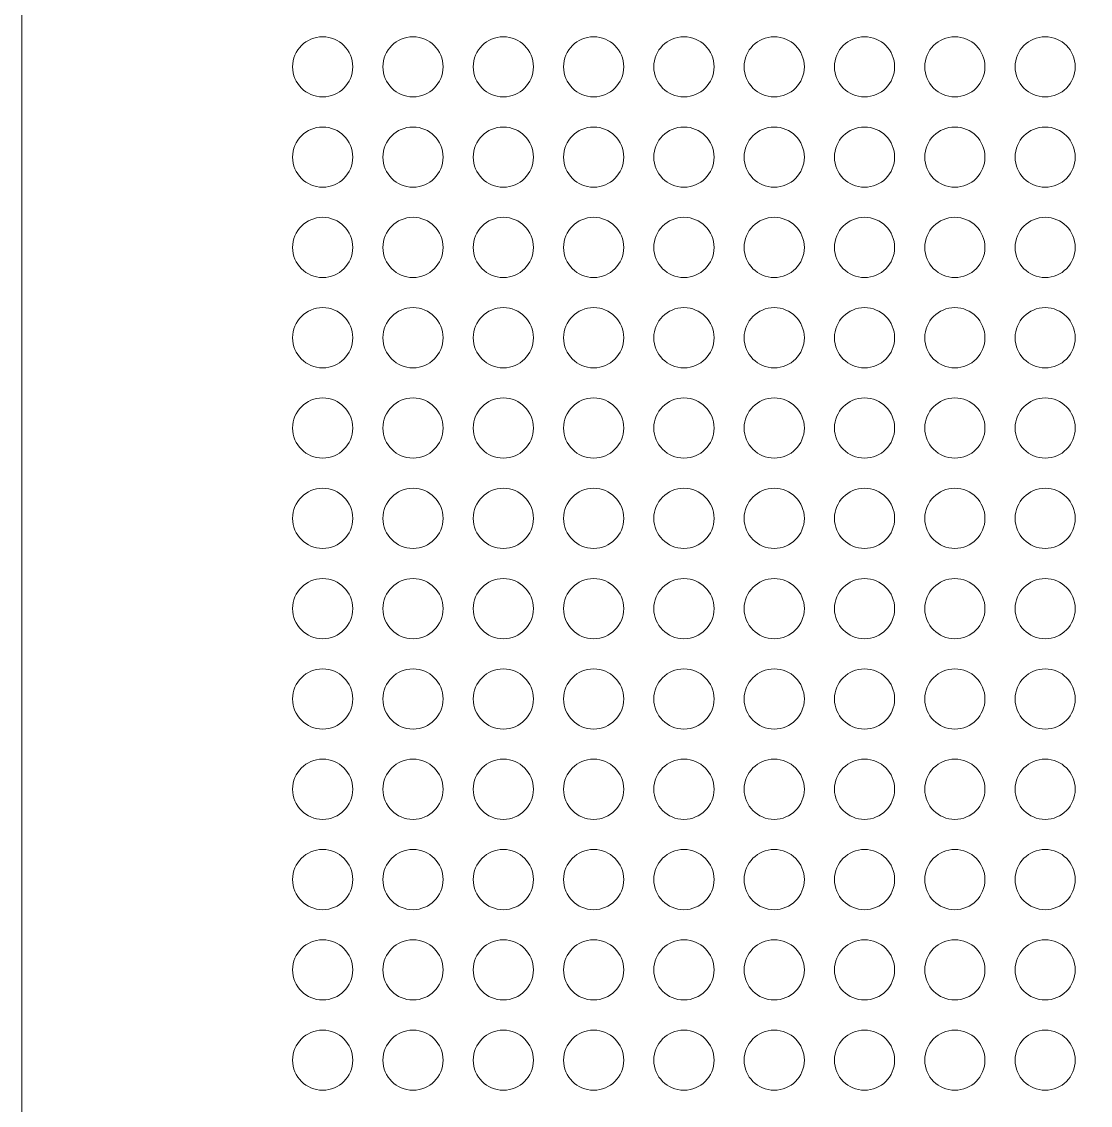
# Model space of a CAD drawing. Header units: centimetres. Extents: x -67.6 to -20.6, y -25.4 to 27.8.
# Drawn here: x -59.702 to -57.927, y -22.279 to -20.479 of the extents above; entities that cross this region are included whole.
import ezdxf

# ---------------------------------------------------------------- set-up
doc = ezdxf.new("R2010")
doc.units = ezdxf.units.CM
doc.header["$MEASUREMENT"] = 0
doc.layers.add('Layer 1', color=7, linetype='Continuous')

msp = doc.modelspace()

# ---------------------------------------------------------------- linework, layer by layer
at = {"layer": 'Layer 1', "color": 250, "lineweight": 9}
for points in [[(-59.70196, -24.2043), (-59.70196, -24.2043), (-52.70196, -24.2043), (-52.70196, -24.2043), (-52.70196, -24.2043), (-52.70196, -16.9043), (-52.70196, -16.9043), (-52.70196, -16.9043), (-59.70196, -16.9043), (-59.70196, -16.9043), (-59.70196, -16.9043), (-59.70196, -24.2043), (-59.70196, -24.2043)], [(-59.20196, -20.5043), (-59.17435, -20.5043), (-59.15196, -20.52669), (-59.15196, -20.5543), (-59.15196, -20.58191), (-59.17435, -20.6043), (-59.20196, -20.6043), (-59.22957, -20.6043), (-59.25196, -20.58191), (-59.25196, -20.5543), (-59.25196, -20.52669), (-59.22957, -20.5043), (-59.20196, -20.5043)], [(-59.05196, -20.5043), (-59.02435, -20.5043), (-59.00196, -20.52669), (-59.00196, -20.5543), (-59.00196, -20.58191), (-59.02435, -20.6043), (-59.05196, -20.6043), (-59.07957, -20.6043), (-59.10196, -20.58191), (-59.10196, -20.5543), (-59.10196, -20.52669), (-59.07957, -20.5043), (-59.05196, -20.5043)], [(-58.90196, -20.5043), (-58.87435, -20.5043), (-58.85196, -20.52669), (-58.85196, -20.5543), (-58.85196, -20.58191), (-58.87435, -20.6043), (-58.90196, -20.6043), (-58.92957, -20.6043), (-58.95196, -20.58191), (-58.95196, -20.5543), (-58.95196, -20.52669), (-58.92957, -20.5043), (-58.90196, -20.5043)], [(-58.75196, -20.5043), (-58.72435, -20.5043), (-58.70196, -20.52669), (-58.70196, -20.5543), (-58.70196, -20.58191), (-58.72435, -20.6043), (-58.75196, -20.6043), (-58.77957, -20.6043), (-58.80196, -20.58191), (-58.80196, -20.5543), (-58.80196, -20.52669), (-58.77957, -20.5043), (-58.75196, -20.5043)], [(-58.60196, -20.5043), (-58.57435, -20.5043), (-58.55196, -20.52669), (-58.55196, -20.5543), (-58.55196, -20.58191), (-58.57435, -20.6043), (-58.60196, -20.6043), (-58.62957, -20.6043), (-58.65196, -20.58191), (-58.65196, -20.5543), (-58.65196, -20.52669), (-58.62957, -20.5043), (-58.60196, -20.5043)], [(-58.45196, -20.5043), (-58.42435, -20.5043), (-58.40196, -20.52669), (-58.40196, -20.5543), (-58.40196, -20.58191), (-58.42435, -20.6043), (-58.45196, -20.6043), (-58.47957, -20.6043), (-58.50196, -20.58191), (-58.50196, -20.5543), (-58.50196, -20.52669), (-58.47957, -20.5043), (-58.45196, -20.5043)], [(-58.30196, -20.5043), (-58.27435, -20.5043), (-58.25196, -20.52669), (-58.25196, -20.5543), (-58.25196, -20.58191), (-58.27435, -20.6043), (-58.30196, -20.6043), (-58.32957, -20.6043), (-58.35196, -20.58191), (-58.35196, -20.5543), (-58.35196, -20.52669), (-58.32957, -20.5043), (-58.30196, -20.5043)], [(-58.15196, -20.5043), (-58.12435, -20.5043), (-58.10196, -20.52669), (-58.10196, -20.5543), (-58.10196, -20.58191), (-58.12435, -20.6043), (-58.15196, -20.6043), (-58.17957, -20.6043), (-58.20196, -20.58191), (-58.20196, -20.5543), (-58.20196, -20.52669), (-58.17957, -20.5043), (-58.15196, -20.5043)], [(-58.00196, -20.5043), (-57.97435, -20.5043), (-57.95196, -20.52669), (-57.95196, -20.5543), (-57.95196, -20.58191), (-57.97435, -20.6043), (-58.00196, -20.6043), (-58.02957, -20.6043), (-58.05196, -20.58191), (-58.05196, -20.5543), (-58.05196, -20.52669), (-58.02957, -20.5043), (-58.00196, -20.5043)], [(-59.20196, -20.6543), (-59.17435, -20.6543), (-59.15196, -20.67669), (-59.15196, -20.7043), (-59.15196, -20.73191), (-59.17435, -20.7543), (-59.20196, -20.7543), (-59.22957, -20.7543), (-59.25196, -20.73191), (-59.25196, -20.7043), (-59.25196, -20.67669), (-59.22957, -20.6543), (-59.20196, -20.6543)], [(-59.05196, -20.6543), (-59.02435, -20.6543), (-59.00196, -20.67669), (-59.00196, -20.7043), (-59.00196, -20.73191), (-59.02435, -20.7543), (-59.05196, -20.7543), (-59.07957, -20.7543), (-59.10196, -20.73191), (-59.10196, -20.7043), (-59.10196, -20.67669), (-59.07957, -20.6543), (-59.05196, -20.6543)], [(-58.90196, -20.6543), (-58.87435, -20.6543), (-58.85196, -20.67669), (-58.85196, -20.7043), (-58.85196, -20.73191), (-58.87435, -20.7543), (-58.90196, -20.7543), (-58.92957, -20.7543), (-58.95196, -20.73191), (-58.95196, -20.7043), (-58.95196, -20.67669), (-58.92957, -20.6543), (-58.90196, -20.6543)], [(-58.75196, -20.6543), (-58.72435, -20.6543), (-58.70196, -20.67669), (-58.70196, -20.7043), (-58.70196, -20.73191), (-58.72435, -20.7543), (-58.75196, -20.7543), (-58.77957, -20.7543), (-58.80196, -20.73191), (-58.80196, -20.7043), (-58.80196, -20.67669), (-58.77957, -20.6543), (-58.75196, -20.6543)], [(-58.60196, -20.6543), (-58.57435, -20.6543), (-58.55196, -20.67669), (-58.55196, -20.7043), (-58.55196, -20.73191), (-58.57435, -20.7543), (-58.60196, -20.7543), (-58.62957, -20.7543), (-58.65196, -20.73191), (-58.65196, -20.7043), (-58.65196, -20.67669), (-58.62957, -20.6543), (-58.60196, -20.6543)], [(-58.45196, -20.6543), (-58.42435, -20.6543), (-58.40196, -20.67669), (-58.40196, -20.7043), (-58.40196, -20.73191), (-58.42435, -20.7543), (-58.45196, -20.7543), (-58.47957, -20.7543), (-58.50196, -20.73191), (-58.50196, -20.7043), (-58.50196, -20.67669), (-58.47957, -20.6543), (-58.45196, -20.6543)], [(-58.30196, -20.6543), (-58.27435, -20.6543), (-58.25196, -20.67669), (-58.25196, -20.7043), (-58.25196, -20.73191), (-58.27435, -20.7543), (-58.30196, -20.7543), (-58.32957, -20.7543), (-58.35196, -20.73191), (-58.35196, -20.7043), (-58.35196, -20.67669), (-58.32957, -20.6543), (-58.30196, -20.6543)], [(-58.15196, -20.6543), (-58.12435, -20.6543), (-58.10196, -20.67669), (-58.10196, -20.7043), (-58.10196, -20.73191), (-58.12435, -20.7543), (-58.15196, -20.7543), (-58.17957, -20.7543), (-58.20196, -20.73191), (-58.20196, -20.7043), (-58.20196, -20.67669), (-58.17957, -20.6543), (-58.15196, -20.6543)], [(-58.00196, -20.6543), (-57.97435, -20.6543), (-57.95196, -20.67669), (-57.95196, -20.7043), (-57.95196, -20.73191), (-57.97435, -20.7543), (-58.00196, -20.7543), (-58.02957, -20.7543), (-58.05196, -20.73191), (-58.05196, -20.7043), (-58.05196, -20.67669), (-58.02957, -20.6543), (-58.00196, -20.6543)], [(-59.20196, -20.8043), (-59.17435, -20.8043), (-59.15196, -20.82669), (-59.15196, -20.8543), (-59.15196, -20.88191), (-59.17435, -20.9043), (-59.20196, -20.9043), (-59.22957, -20.9043), (-59.25196, -20.88191), (-59.25196, -20.8543), (-59.25196, -20.82669), (-59.22957, -20.8043), (-59.20196, -20.8043)], [(-59.05196, -20.8043), (-59.02435, -20.8043), (-59.00196, -20.82669), (-59.00196, -20.8543), (-59.00196, -20.88191), (-59.02435, -20.9043), (-59.05196, -20.9043), (-59.07957, -20.9043), (-59.10196, -20.88191), (-59.10196, -20.8543), (-59.10196, -20.82669), (-59.07957, -20.8043), (-59.05196, -20.8043)], [(-58.90196, -20.8043), (-58.87435, -20.8043), (-58.85196, -20.82669), (-58.85196, -20.8543), (-58.85196, -20.88191), (-58.87435, -20.9043), (-58.90196, -20.9043), (-58.92957, -20.9043), (-58.95196, -20.88191), (-58.95196, -20.8543), (-58.95196, -20.82669), (-58.92957, -20.8043), (-58.90196, -20.8043)], [(-58.75196, -20.8043), (-58.72435, -20.8043), (-58.70196, -20.82669), (-58.70196, -20.8543), (-58.70196, -20.88191), (-58.72435, -20.9043), (-58.75196, -20.9043), (-58.77957, -20.9043), (-58.80196, -20.88191), (-58.80196, -20.8543), (-58.80196, -20.82669), (-58.77957, -20.8043), (-58.75196, -20.8043)], [(-58.60196, -20.8043), (-58.57435, -20.8043), (-58.55196, -20.82669), (-58.55196, -20.8543), (-58.55196, -20.88191), (-58.57435, -20.9043), (-58.60196, -20.9043), (-58.62957, -20.9043), (-58.65196, -20.88191), (-58.65196, -20.8543), (-58.65196, -20.82669), (-58.62957, -20.8043), (-58.60196, -20.8043)], [(-58.45196, -20.8043), (-58.42435, -20.8043), (-58.40196, -20.82669), (-58.40196, -20.8543), (-58.40196, -20.88191), (-58.42435, -20.9043), (-58.45196, -20.9043), (-58.47957, -20.9043), (-58.50196, -20.88191), (-58.50196, -20.8543), (-58.50196, -20.82669), (-58.47957, -20.8043), (-58.45196, -20.8043)], [(-58.30196, -20.8043), (-58.27435, -20.8043), (-58.25196, -20.82669), (-58.25196, -20.8543), (-58.25196, -20.88191), (-58.27435, -20.9043), (-58.30196, -20.9043), (-58.32957, -20.9043), (-58.35196, -20.88191), (-58.35196, -20.8543), (-58.35196, -20.82669), (-58.32957, -20.8043), (-58.30196, -20.8043)], [(-58.15196, -20.8043), (-58.12435, -20.8043), (-58.10196, -20.82669), (-58.10196, -20.8543), (-58.10196, -20.88191), (-58.12435, -20.9043), (-58.15196, -20.9043), (-58.17957, -20.9043), (-58.20196, -20.88191), (-58.20196, -20.8543), (-58.20196, -20.82669), (-58.17957, -20.8043), (-58.15196, -20.8043)], [(-58.00196, -20.8043), (-57.97435, -20.8043), (-57.95196, -20.82669), (-57.95196, -20.8543), (-57.95196, -20.88191), (-57.97435, -20.9043), (-58.00196, -20.9043), (-58.02957, -20.9043), (-58.05196, -20.88191), (-58.05196, -20.8543), (-58.05196, -20.82669), (-58.02957, -20.8043), (-58.00196, -20.8043)], [(-59.20196, -20.9543), (-59.17435, -20.9543), (-59.15196, -20.97669), (-59.15196, -21.0043), (-59.15196, -21.03191), (-59.17435, -21.0543), (-59.20196, -21.0543), (-59.22957, -21.0543), (-59.25196, -21.03191), (-59.25196, -21.0043), (-59.25196, -20.97669), (-59.22957, -20.9543), (-59.20196, -20.9543)], [(-59.05196, -20.9543), (-59.02435, -20.9543), (-59.00196, -20.97669), (-59.00196, -21.0043), (-59.00196, -21.03191), (-59.02435, -21.0543), (-59.05196, -21.0543), (-59.07957, -21.0543), (-59.10196, -21.03191), (-59.10196, -21.0043), (-59.10196, -20.97669), (-59.07957, -20.9543), (-59.05196, -20.9543)], [(-58.90196, -20.9543), (-58.87435, -20.9543), (-58.85196, -20.97669), (-58.85196, -21.0043), (-58.85196, -21.03191), (-58.87435, -21.0543), (-58.90196, -21.0543), (-58.92957, -21.0543), (-58.95196, -21.03191), (-58.95196, -21.0043), (-58.95196, -20.97669), (-58.92957, -20.9543), (-58.90196, -20.9543)], [(-58.75196, -20.9543), (-58.72435, -20.9543), (-58.70196, -20.97669), (-58.70196, -21.0043), (-58.70196, -21.03191), (-58.72435, -21.0543), (-58.75196, -21.0543), (-58.77957, -21.0543), (-58.80196, -21.03191), (-58.80196, -21.0043), (-58.80196, -20.97669), (-58.77957, -20.9543), (-58.75196, -20.9543)], [(-58.60196, -20.9543), (-58.57435, -20.9543), (-58.55196, -20.97669), (-58.55196, -21.0043), (-58.55196, -21.03191), (-58.57435, -21.0543), (-58.60196, -21.0543), (-58.62957, -21.0543), (-58.65196, -21.03191), (-58.65196, -21.0043), (-58.65196, -20.97669), (-58.62957, -20.9543), (-58.60196, -20.9543)], [(-58.45196, -20.9543), (-58.42435, -20.9543), (-58.40196, -20.97669), (-58.40196, -21.0043), (-58.40196, -21.03191), (-58.42435, -21.0543), (-58.45196, -21.0543), (-58.47957, -21.0543), (-58.50196, -21.03191), (-58.50196, -21.0043), (-58.50196, -20.97669), (-58.47957, -20.9543), (-58.45196, -20.9543)], [(-58.30196, -20.9543), (-58.27435, -20.9543), (-58.25196, -20.97669), (-58.25196, -21.0043), (-58.25196, -21.03191), (-58.27435, -21.0543), (-58.30196, -21.0543), (-58.32957, -21.0543), (-58.35196, -21.03191), (-58.35196, -21.0043), (-58.35196, -20.97669), (-58.32957, -20.9543), (-58.30196, -20.9543)], [(-58.15196, -20.9543), (-58.12435, -20.9543), (-58.10196, -20.97669), (-58.10196, -21.0043), (-58.10196, -21.03191), (-58.12435, -21.0543), (-58.15196, -21.0543), (-58.17957, -21.0543), (-58.20196, -21.03191), (-58.20196, -21.0043), (-58.20196, -20.97669), (-58.17957, -20.9543), (-58.15196, -20.9543)], [(-58.00196, -20.9543), (-57.97435, -20.9543), (-57.95196, -20.97669), (-57.95196, -21.0043), (-57.95196, -21.03191), (-57.97435, -21.0543), (-58.00196, -21.0543), (-58.02957, -21.0543), (-58.05196, -21.03191), (-58.05196, -21.0043), (-58.05196, -20.97669), (-58.02957, -20.9543), (-58.00196, -20.9543)], [(-59.20196, -21.1043), (-59.17435, -21.1043), (-59.15196, -21.12669), (-59.15196, -21.1543), (-59.15196, -21.18191), (-59.17435, -21.2043), (-59.20196, -21.2043), (-59.22957, -21.2043), (-59.25196, -21.18191), (-59.25196, -21.1543), (-59.25196, -21.12669), (-59.22957, -21.1043), (-59.20196, -21.1043)], [(-59.05196, -21.1043), (-59.02435, -21.1043), (-59.00196, -21.12669), (-59.00196, -21.1543), (-59.00196, -21.18191), (-59.02435, -21.2043), (-59.05196, -21.2043), (-59.07957, -21.2043), (-59.10196, -21.18191), (-59.10196, -21.1543), (-59.10196, -21.12669), (-59.07957, -21.1043), (-59.05196, -21.1043)], [(-58.90196, -21.1043), (-58.87435, -21.1043), (-58.85196, -21.12669), (-58.85196, -21.1543), (-58.85196, -21.18191), (-58.87435, -21.2043), (-58.90196, -21.2043), (-58.92957, -21.2043), (-58.95196, -21.18191), (-58.95196, -21.1543), (-58.95196, -21.12669), (-58.92957, -21.1043), (-58.90196, -21.1043)], [(-58.75196, -21.1043), (-58.72435, -21.1043), (-58.70196, -21.12669), (-58.70196, -21.1543), (-58.70196, -21.18191), (-58.72435, -21.2043), (-58.75196, -21.2043), (-58.77957, -21.2043), (-58.80196, -21.18191), (-58.80196, -21.1543), (-58.80196, -21.12669), (-58.77957, -21.1043), (-58.75196, -21.1043)], [(-58.60196, -21.1043), (-58.57435, -21.1043), (-58.55196, -21.12669), (-58.55196, -21.1543), (-58.55196, -21.18191), (-58.57435, -21.2043), (-58.60196, -21.2043), (-58.62957, -21.2043), (-58.65196, -21.18191), (-58.65196, -21.1543), (-58.65196, -21.12669), (-58.62957, -21.1043), (-58.60196, -21.1043)], [(-58.45196, -21.1043), (-58.42435, -21.1043), (-58.40196, -21.12669), (-58.40196, -21.1543), (-58.40196, -21.18191), (-58.42435, -21.2043), (-58.45196, -21.2043), (-58.47957, -21.2043), (-58.50196, -21.18191), (-58.50196, -21.1543), (-58.50196, -21.12669), (-58.47957, -21.1043), (-58.45196, -21.1043)], [(-58.30196, -21.1043), (-58.27435, -21.1043), (-58.25196, -21.12669), (-58.25196, -21.1543), (-58.25196, -21.18191), (-58.27435, -21.2043), (-58.30196, -21.2043), (-58.32957, -21.2043), (-58.35196, -21.18191), (-58.35196, -21.1543), (-58.35196, -21.12669), (-58.32957, -21.1043), (-58.30196, -21.1043)], [(-58.15196, -21.1043), (-58.12435, -21.1043), (-58.10196, -21.12669), (-58.10196, -21.1543), (-58.10196, -21.18191), (-58.12435, -21.2043), (-58.15196, -21.2043), (-58.17957, -21.2043), (-58.20196, -21.18191), (-58.20196, -21.1543), (-58.20196, -21.12669), (-58.17957, -21.1043), (-58.15196, -21.1043)], [(-58.00196, -21.1043), (-57.97435, -21.1043), (-57.95196, -21.12669), (-57.95196, -21.1543), (-57.95196, -21.18191), (-57.97435, -21.2043), (-58.00196, -21.2043), (-58.02957, -21.2043), (-58.05196, -21.18191), (-58.05196, -21.1543), (-58.05196, -21.12669), (-58.02957, -21.1043), (-58.00196, -21.1043)], [(-59.20196, -21.2543), (-59.17435, -21.2543), (-59.15196, -21.27669), (-59.15196, -21.3043), (-59.15196, -21.33191), (-59.17435, -21.3543), (-59.20196, -21.3543), (-59.22957, -21.3543), (-59.25196, -21.33191), (-59.25196, -21.3043), (-59.25196, -21.27669), (-59.22957, -21.2543), (-59.20196, -21.2543)], [(-59.05196, -21.2543), (-59.02435, -21.2543), (-59.00196, -21.27669), (-59.00196, -21.3043), (-59.00196, -21.33191), (-59.02435, -21.3543), (-59.05196, -21.3543), (-59.07957, -21.3543), (-59.10196, -21.33191), (-59.10196, -21.3043), (-59.10196, -21.27669), (-59.07957, -21.2543), (-59.05196, -21.2543)], [(-58.90196, -21.2543), (-58.87435, -21.2543), (-58.85196, -21.27669), (-58.85196, -21.3043), (-58.85196, -21.33191), (-58.87435, -21.3543), (-58.90196, -21.3543), (-58.92957, -21.3543), (-58.95196, -21.33191), (-58.95196, -21.3043), (-58.95196, -21.27669), (-58.92957, -21.2543), (-58.90196, -21.2543)], [(-58.75196, -21.2543), (-58.72435, -21.2543), (-58.70196, -21.27669), (-58.70196, -21.3043), (-58.70196, -21.33191), (-58.72435, -21.3543), (-58.75196, -21.3543), (-58.77957, -21.3543), (-58.80196, -21.33191), (-58.80196, -21.3043), (-58.80196, -21.27669), (-58.77957, -21.2543), (-58.75196, -21.2543)], [(-58.60196, -21.2543), (-58.57435, -21.2543), (-58.55196, -21.27669), (-58.55196, -21.3043), (-58.55196, -21.33191), (-58.57435, -21.3543), (-58.60196, -21.3543), (-58.62957, -21.3543), (-58.65196, -21.33191), (-58.65196, -21.3043), (-58.65196, -21.27669), (-58.62957, -21.2543), (-58.60196, -21.2543)], [(-58.45196, -21.2543), (-58.42435, -21.2543), (-58.40196, -21.27669), (-58.40196, -21.3043), (-58.40196, -21.33191), (-58.42435, -21.3543), (-58.45196, -21.3543), (-58.47957, -21.3543), (-58.50196, -21.33191), (-58.50196, -21.3043), (-58.50196, -21.27669), (-58.47957, -21.2543), (-58.45196, -21.2543)], [(-58.30196, -21.2543), (-58.27435, -21.2543), (-58.25196, -21.27669), (-58.25196, -21.3043), (-58.25196, -21.33191), (-58.27435, -21.3543), (-58.30196, -21.3543), (-58.32957, -21.3543), (-58.35196, -21.33191), (-58.35196, -21.3043), (-58.35196, -21.27669), (-58.32957, -21.2543), (-58.30196, -21.2543)], [(-58.15196, -21.2543), (-58.12435, -21.2543), (-58.10196, -21.27669), (-58.10196, -21.3043), (-58.10196, -21.33191), (-58.12435, -21.3543), (-58.15196, -21.3543), (-58.17957, -21.3543), (-58.20196, -21.33191), (-58.20196, -21.3043), (-58.20196, -21.27669), (-58.17957, -21.2543), (-58.15196, -21.2543)], [(-58.00196, -21.2543), (-57.97435, -21.2543), (-57.95196, -21.27669), (-57.95196, -21.3043), (-57.95196, -21.33191), (-57.97435, -21.3543), (-58.00196, -21.3543), (-58.02957, -21.3543), (-58.05196, -21.33191), (-58.05196, -21.3043), (-58.05196, -21.27669), (-58.02957, -21.2543), (-58.00196, -21.2543)], [(-59.20196, -21.4043), (-59.17435, -21.4043), (-59.15196, -21.42669), (-59.15196, -21.4543), (-59.15196, -21.48191), (-59.17435, -21.5043), (-59.20196, -21.5043), (-59.22957, -21.5043), (-59.25196, -21.48191), (-59.25196, -21.4543), (-59.25196, -21.42669), (-59.22957, -21.4043), (-59.20196, -21.4043)], [(-59.05196, -21.4043), (-59.02435, -21.4043), (-59.00196, -21.42669), (-59.00196, -21.4543), (-59.00196, -21.48191), (-59.02435, -21.5043), (-59.05196, -21.5043), (-59.07957, -21.5043), (-59.10196, -21.48191), (-59.10196, -21.4543), (-59.10196, -21.42669), (-59.07957, -21.4043), (-59.05196, -21.4043)], [(-58.90196, -21.4043), (-58.87435, -21.4043), (-58.85196, -21.42669), (-58.85196, -21.4543), (-58.85196, -21.48191), (-58.87435, -21.5043), (-58.90196, -21.5043), (-58.92957, -21.5043), (-58.95196, -21.48191), (-58.95196, -21.4543), (-58.95196, -21.42669), (-58.92957, -21.4043), (-58.90196, -21.4043)], [(-58.75196, -21.4043), (-58.72435, -21.4043), (-58.70196, -21.42669), (-58.70196, -21.4543), (-58.70196, -21.48191), (-58.72435, -21.5043), (-58.75196, -21.5043), (-58.77957, -21.5043), (-58.80196, -21.48191), (-58.80196, -21.4543), (-58.80196, -21.42669), (-58.77957, -21.4043), (-58.75196, -21.4043)], [(-58.60196, -21.4043), (-58.57435, -21.4043), (-58.55196, -21.42669), (-58.55196, -21.4543), (-58.55196, -21.48191), (-58.57435, -21.5043), (-58.60196, -21.5043), (-58.62957, -21.5043), (-58.65196, -21.48191), (-58.65196, -21.4543), (-58.65196, -21.42669), (-58.62957, -21.4043), (-58.60196, -21.4043)], [(-58.45196, -21.4043), (-58.42435, -21.4043), (-58.40196, -21.42669), (-58.40196, -21.4543), (-58.40196, -21.48191), (-58.42435, -21.5043), (-58.45196, -21.5043), (-58.47957, -21.5043), (-58.50196, -21.48191), (-58.50196, -21.4543), (-58.50196, -21.42669), (-58.47957, -21.4043), (-58.45196, -21.4043)], [(-58.30196, -21.4043), (-58.27435, -21.4043), (-58.25196, -21.42669), (-58.25196, -21.4543), (-58.25196, -21.48191), (-58.27435, -21.5043), (-58.30196, -21.5043), (-58.32957, -21.5043), (-58.35196, -21.48191), (-58.35196, -21.4543), (-58.35196, -21.42669), (-58.32957, -21.4043), (-58.30196, -21.4043)], [(-58.15196, -21.4043), (-58.12435, -21.4043), (-58.10196, -21.42669), (-58.10196, -21.4543), (-58.10196, -21.48191), (-58.12435, -21.5043), (-58.15196, -21.5043), (-58.17957, -21.5043), (-58.20196, -21.48191), (-58.20196, -21.4543), (-58.20196, -21.42669), (-58.17957, -21.4043), (-58.15196, -21.4043)], [(-58.00196, -21.4043), (-57.97435, -21.4043), (-57.95196, -21.42669), (-57.95196, -21.4543), (-57.95196, -21.48191), (-57.97435, -21.5043), (-58.00196, -21.5043), (-58.02957, -21.5043), (-58.05196, -21.48191), (-58.05196, -21.4543), (-58.05196, -21.42669), (-58.02957, -21.4043), (-58.00196, -21.4043)], [(-59.20196, -21.5543), (-59.17435, -21.5543), (-59.15196, -21.57669), (-59.15196, -21.6043), (-59.15196, -21.63191), (-59.17435, -21.6543), (-59.20196, -21.6543), (-59.22957, -21.6543), (-59.25196, -21.63191), (-59.25196, -21.6043), (-59.25196, -21.57669), (-59.22957, -21.5543), (-59.20196, -21.5543)], [(-59.05196, -21.5543), (-59.02435, -21.5543), (-59.00196, -21.57669), (-59.00196, -21.6043), (-59.00196, -21.63191), (-59.02435, -21.6543), (-59.05196, -21.6543), (-59.07957, -21.6543), (-59.10196, -21.63191), (-59.10196, -21.6043), (-59.10196, -21.57669), (-59.07957, -21.5543), (-59.05196, -21.5543)], [(-58.90196, -21.5543), (-58.87435, -21.5543), (-58.85196, -21.57669), (-58.85196, -21.6043), (-58.85196, -21.63191), (-58.87435, -21.6543), (-58.90196, -21.6543), (-58.92957, -21.6543), (-58.95196, -21.63191), (-58.95196, -21.6043), (-58.95196, -21.57669), (-58.92957, -21.5543), (-58.90196, -21.5543)], [(-58.75196, -21.5543), (-58.72435, -21.5543), (-58.70196, -21.57669), (-58.70196, -21.6043), (-58.70196, -21.63191), (-58.72435, -21.6543), (-58.75196, -21.6543), (-58.77957, -21.6543), (-58.80196, -21.63191), (-58.80196, -21.6043), (-58.80196, -21.57669), (-58.77957, -21.5543), (-58.75196, -21.5543)], [(-58.60196, -21.5543), (-58.57435, -21.5543), (-58.55196, -21.57669), (-58.55196, -21.6043), (-58.55196, -21.63191), (-58.57435, -21.6543), (-58.60196, -21.6543), (-58.62957, -21.6543), (-58.65196, -21.63191), (-58.65196, -21.6043), (-58.65196, -21.57669), (-58.62957, -21.5543), (-58.60196, -21.5543)], [(-58.45196, -21.5543), (-58.42435, -21.5543), (-58.40196, -21.57669), (-58.40196, -21.6043), (-58.40196, -21.63191), (-58.42435, -21.6543), (-58.45196, -21.6543), (-58.47957, -21.6543), (-58.50196, -21.63191), (-58.50196, -21.6043), (-58.50196, -21.57669), (-58.47957, -21.5543), (-58.45196, -21.5543)], [(-58.30196, -21.5543), (-58.27435, -21.5543), (-58.25196, -21.57669), (-58.25196, -21.6043), (-58.25196, -21.63191), (-58.27435, -21.6543), (-58.30196, -21.6543), (-58.32957, -21.6543), (-58.35196, -21.63191), (-58.35196, -21.6043), (-58.35196, -21.57669), (-58.32957, -21.5543), (-58.30196, -21.5543)], [(-58.15196, -21.5543), (-58.12435, -21.5543), (-58.10196, -21.57669), (-58.10196, -21.6043), (-58.10196, -21.63191), (-58.12435, -21.6543), (-58.15196, -21.6543), (-58.17957, -21.6543), (-58.20196, -21.63191), (-58.20196, -21.6043), (-58.20196, -21.57669), (-58.17957, -21.5543), (-58.15196, -21.5543)], [(-58.00196, -21.5543), (-57.97435, -21.5543), (-57.95196, -21.57669), (-57.95196, -21.6043), (-57.95196, -21.63191), (-57.97435, -21.6543), (-58.00196, -21.6543), (-58.02957, -21.6543), (-58.05196, -21.63191), (-58.05196, -21.6043), (-58.05196, -21.57669), (-58.02957, -21.5543), (-58.00196, -21.5543)], [(-59.20196, -21.7043), (-59.17435, -21.7043), (-59.15196, -21.72669), (-59.15196, -21.7543), (-59.15196, -21.78191), (-59.17435, -21.8043), (-59.20196, -21.8043), (-59.22957, -21.8043), (-59.25196, -21.78191), (-59.25196, -21.7543), (-59.25196, -21.72669), (-59.22957, -21.7043), (-59.20196, -21.7043)], [(-59.05196, -21.7043), (-59.02435, -21.7043), (-59.00196, -21.72669), (-59.00196, -21.7543), (-59.00196, -21.78191), (-59.02435, -21.8043), (-59.05196, -21.8043), (-59.07957, -21.8043), (-59.10196, -21.78191), (-59.10196, -21.7543), (-59.10196, -21.72669), (-59.07957, -21.7043), (-59.05196, -21.7043)], [(-58.90196, -21.7043), (-58.87435, -21.7043), (-58.85196, -21.72669), (-58.85196, -21.7543), (-58.85196, -21.78191), (-58.87435, -21.8043), (-58.90196, -21.8043), (-58.92957, -21.8043), (-58.95196, -21.78191), (-58.95196, -21.7543), (-58.95196, -21.72669), (-58.92957, -21.7043), (-58.90196, -21.7043)], [(-58.75196, -21.7043), (-58.72435, -21.7043), (-58.70196, -21.72669), (-58.70196, -21.7543), (-58.70196, -21.78191), (-58.72435, -21.8043), (-58.75196, -21.8043), (-58.77957, -21.8043), (-58.80196, -21.78191), (-58.80196, -21.7543), (-58.80196, -21.72669), (-58.77957, -21.7043), (-58.75196, -21.7043)], [(-58.60196, -21.7043), (-58.57435, -21.7043), (-58.55196, -21.72669), (-58.55196, -21.7543), (-58.55196, -21.78191), (-58.57435, -21.8043), (-58.60196, -21.8043), (-58.62957, -21.8043), (-58.65196, -21.78191), (-58.65196, -21.7543), (-58.65196, -21.72669), (-58.62957, -21.7043), (-58.60196, -21.7043)], [(-58.45196, -21.7043), (-58.42435, -21.7043), (-58.40196, -21.72669), (-58.40196, -21.7543), (-58.40196, -21.78191), (-58.42435, -21.8043), (-58.45196, -21.8043), (-58.47957, -21.8043), (-58.50196, -21.78191), (-58.50196, -21.7543), (-58.50196, -21.72669), (-58.47957, -21.7043), (-58.45196, -21.7043)], [(-58.30196, -21.7043), (-58.27435, -21.7043), (-58.25196, -21.72669), (-58.25196, -21.7543), (-58.25196, -21.78191), (-58.27435, -21.8043), (-58.30196, -21.8043), (-58.32957, -21.8043), (-58.35196, -21.78191), (-58.35196, -21.7543), (-58.35196, -21.72669), (-58.32957, -21.7043), (-58.30196, -21.7043)], [(-58.15196, -21.7043), (-58.12435, -21.7043), (-58.10196, -21.72669), (-58.10196, -21.7543), (-58.10196, -21.78191), (-58.12435, -21.8043), (-58.15196, -21.8043), (-58.17957, -21.8043), (-58.20196, -21.78191), (-58.20196, -21.7543), (-58.20196, -21.72669), (-58.17957, -21.7043), (-58.15196, -21.7043)], [(-58.00196, -21.7043), (-57.97435, -21.7043), (-57.95196, -21.72669), (-57.95196, -21.7543), (-57.95196, -21.78191), (-57.97435, -21.8043), (-58.00196, -21.8043), (-58.02957, -21.8043), (-58.05196, -21.78191), (-58.05196, -21.7543), (-58.05196, -21.72669), (-58.02957, -21.7043), (-58.00196, -21.7043)], [(-59.20196, -21.8543), (-59.17435, -21.8543), (-59.15196, -21.87669), (-59.15196, -21.9043), (-59.15196, -21.93191), (-59.17435, -21.9543), (-59.20196, -21.9543), (-59.22957, -21.9543), (-59.25196, -21.93191), (-59.25196, -21.9043), (-59.25196, -21.87669), (-59.22957, -21.8543), (-59.20196, -21.8543)], [(-59.05196, -21.8543), (-59.02435, -21.8543), (-59.00196, -21.87669), (-59.00196, -21.9043), (-59.00196, -21.93191), (-59.02435, -21.9543), (-59.05196, -21.9543), (-59.07957, -21.9543), (-59.10196, -21.93191), (-59.10196, -21.9043), (-59.10196, -21.87669), (-59.07957, -21.8543), (-59.05196, -21.8543)], [(-58.90196, -21.8543), (-58.87435, -21.8543), (-58.85196, -21.87669), (-58.85196, -21.9043), (-58.85196, -21.93191), (-58.87435, -21.9543), (-58.90196, -21.9543), (-58.92957, -21.9543), (-58.95196, -21.93191), (-58.95196, -21.9043), (-58.95196, -21.87669), (-58.92957, -21.8543), (-58.90196, -21.8543)], [(-58.75196, -21.8543), (-58.72435, -21.8543), (-58.70196, -21.87669), (-58.70196, -21.9043), (-58.70196, -21.93191), (-58.72435, -21.9543), (-58.75196, -21.9543), (-58.77957, -21.9543), (-58.80196, -21.93191), (-58.80196, -21.9043), (-58.80196, -21.87669), (-58.77957, -21.8543), (-58.75196, -21.8543)], [(-58.60196, -21.8543), (-58.57435, -21.8543), (-58.55196, -21.87669), (-58.55196, -21.9043), (-58.55196, -21.93191), (-58.57435, -21.9543), (-58.60196, -21.9543), (-58.62957, -21.9543), (-58.65196, -21.93191), (-58.65196, -21.9043), (-58.65196, -21.87669), (-58.62957, -21.8543), (-58.60196, -21.8543)], [(-58.45196, -21.8543), (-58.42435, -21.8543), (-58.40196, -21.87669), (-58.40196, -21.9043), (-58.40196, -21.93191), (-58.42435, -21.9543), (-58.45196, -21.9543), (-58.47957, -21.9543), (-58.50196, -21.93191), (-58.50196, -21.9043), (-58.50196, -21.87669), (-58.47957, -21.8543), (-58.45196, -21.8543)], [(-58.30196, -21.8543), (-58.27435, -21.8543), (-58.25196, -21.87669), (-58.25196, -21.9043), (-58.25196, -21.93191), (-58.27435, -21.9543), (-58.30196, -21.9543), (-58.32957, -21.9543), (-58.35196, -21.93191), (-58.35196, -21.9043), (-58.35196, -21.87669), (-58.32957, -21.8543), (-58.30196, -21.8543)], [(-58.15196, -21.8543), (-58.12435, -21.8543), (-58.10196, -21.87669), (-58.10196, -21.9043), (-58.10196, -21.93191), (-58.12435, -21.9543), (-58.15196, -21.9543), (-58.17957, -21.9543), (-58.20196, -21.93191), (-58.20196, -21.9043), (-58.20196, -21.87669), (-58.17957, -21.8543), (-58.15196, -21.8543)], [(-58.00196, -21.8543), (-57.97435, -21.8543), (-57.95196, -21.87669), (-57.95196, -21.9043), (-57.95196, -21.93191), (-57.97435, -21.9543), (-58.00196, -21.9543), (-58.02957, -21.9543), (-58.05196, -21.93191), (-58.05196, -21.9043), (-58.05196, -21.87669), (-58.02957, -21.8543), (-58.00196, -21.8543)], [(-59.20196, -22.0043), (-59.17435, -22.0043), (-59.15196, -22.02669), (-59.15196, -22.0543), (-59.15196, -22.08191), (-59.17435, -22.1043), (-59.20196, -22.1043), (-59.22957, -22.1043), (-59.25196, -22.08191), (-59.25196, -22.0543), (-59.25196, -22.02669), (-59.22957, -22.0043), (-59.20196, -22.0043)], [(-59.05196, -22.0043), (-59.02435, -22.0043), (-59.00196, -22.02669), (-59.00196, -22.0543), (-59.00196, -22.08191), (-59.02435, -22.1043), (-59.05196, -22.1043), (-59.07957, -22.1043), (-59.10196, -22.08191), (-59.10196, -22.0543), (-59.10196, -22.02669), (-59.07957, -22.0043), (-59.05196, -22.0043)], [(-58.90196, -22.0043), (-58.87435, -22.0043), (-58.85196, -22.02669), (-58.85196, -22.0543), (-58.85196, -22.08191), (-58.87435, -22.1043), (-58.90196, -22.1043), (-58.92957, -22.1043), (-58.95196, -22.08191), (-58.95196, -22.0543), (-58.95196, -22.02669), (-58.92957, -22.0043), (-58.90196, -22.0043)], [(-58.75196, -22.0043), (-58.72435, -22.0043), (-58.70196, -22.02669), (-58.70196, -22.0543), (-58.70196, -22.08191), (-58.72435, -22.1043), (-58.75196, -22.1043), (-58.77957, -22.1043), (-58.80196, -22.08191), (-58.80196, -22.0543), (-58.80196, -22.02669), (-58.77957, -22.0043), (-58.75196, -22.0043)], [(-58.60196, -22.0043), (-58.57435, -22.0043), (-58.55196, -22.02669), (-58.55196, -22.0543), (-58.55196, -22.08191), (-58.57435, -22.1043), (-58.60196, -22.1043), (-58.62957, -22.1043), (-58.65196, -22.08191), (-58.65196, -22.0543), (-58.65196, -22.02669), (-58.62957, -22.0043), (-58.60196, -22.0043)], [(-58.45196, -22.0043), (-58.42435, -22.0043), (-58.40196, -22.02669), (-58.40196, -22.0543), (-58.40196, -22.08191), (-58.42435, -22.1043), (-58.45196, -22.1043), (-58.47957, -22.1043), (-58.50196, -22.08191), (-58.50196, -22.0543), (-58.50196, -22.02669), (-58.47957, -22.0043), (-58.45196, -22.0043)], [(-58.30196, -22.0043), (-58.27435, -22.0043), (-58.25196, -22.02669), (-58.25196, -22.0543), (-58.25196, -22.08191), (-58.27435, -22.1043), (-58.30196, -22.1043), (-58.32957, -22.1043), (-58.35196, -22.08191), (-58.35196, -22.0543), (-58.35196, -22.02669), (-58.32957, -22.0043), (-58.30196, -22.0043)], [(-58.15196, -22.0043), (-58.12435, -22.0043), (-58.10196, -22.02669), (-58.10196, -22.0543), (-58.10196, -22.08191), (-58.12435, -22.1043), (-58.15196, -22.1043), (-58.17957, -22.1043), (-58.20196, -22.08191), (-58.20196, -22.0543), (-58.20196, -22.02669), (-58.17957, -22.0043), (-58.15196, -22.0043)], [(-58.00196, -22.0043), (-57.97435, -22.0043), (-57.95196, -22.02669), (-57.95196, -22.0543), (-57.95196, -22.08191), (-57.97435, -22.1043), (-58.00196, -22.1043), (-58.02957, -22.1043), (-58.05196, -22.08191), (-58.05196, -22.0543), (-58.05196, -22.02669), (-58.02957, -22.0043), (-58.00196, -22.0043)], [(-59.20196, -22.1543), (-59.17435, -22.1543), (-59.15196, -22.17669), (-59.15196, -22.2043), (-59.15196, -22.23191), (-59.17435, -22.2543), (-59.20196, -22.2543), (-59.22957, -22.2543), (-59.25196, -22.23191), (-59.25196, -22.2043), (-59.25196, -22.17669), (-59.22957, -22.1543), (-59.20196, -22.1543)], [(-59.05196, -22.1543), (-59.02435, -22.1543), (-59.00196, -22.17669), (-59.00196, -22.2043), (-59.00196, -22.23191), (-59.02435, -22.2543), (-59.05196, -22.2543), (-59.07957, -22.2543), (-59.10196, -22.23191), (-59.10196, -22.2043), (-59.10196, -22.17669), (-59.07957, -22.1543), (-59.05196, -22.1543)], [(-58.90196, -22.1543), (-58.87435, -22.1543), (-58.85196, -22.17669), (-58.85196, -22.2043), (-58.85196, -22.23191), (-58.87435, -22.2543), (-58.90196, -22.2543), (-58.92957, -22.2543), (-58.95196, -22.23191), (-58.95196, -22.2043), (-58.95196, -22.17669), (-58.92957, -22.1543), (-58.90196, -22.1543)], [(-58.75196, -22.1543), (-58.72435, -22.1543), (-58.70196, -22.17669), (-58.70196, -22.2043), (-58.70196, -22.23191), (-58.72435, -22.2543), (-58.75196, -22.2543), (-58.77957, -22.2543), (-58.80196, -22.23191), (-58.80196, -22.2043), (-58.80196, -22.17669), (-58.77957, -22.1543), (-58.75196, -22.1543)], [(-58.60196, -22.1543), (-58.57435, -22.1543), (-58.55196, -22.17669), (-58.55196, -22.2043), (-58.55196, -22.23191), (-58.57435, -22.2543), (-58.60196, -22.2543), (-58.62957, -22.2543), (-58.65196, -22.23191), (-58.65196, -22.2043), (-58.65196, -22.17669), (-58.62957, -22.1543), (-58.60196, -22.1543)], [(-58.45196, -22.1543), (-58.42435, -22.1543), (-58.40196, -22.17669), (-58.40196, -22.2043), (-58.40196, -22.23191), (-58.42435, -22.2543), (-58.45196, -22.2543), (-58.47957, -22.2543), (-58.50196, -22.23191), (-58.50196, -22.2043), (-58.50196, -22.17669), (-58.47957, -22.1543), (-58.45196, -22.1543)], [(-58.30196, -22.1543), (-58.27435, -22.1543), (-58.25196, -22.17669), (-58.25196, -22.2043), (-58.25196, -22.23191), (-58.27435, -22.2543), (-58.30196, -22.2543), (-58.32957, -22.2543), (-58.35196, -22.23191), (-58.35196, -22.2043), (-58.35196, -22.17669), (-58.32957, -22.1543), (-58.30196, -22.1543)], [(-58.15196, -22.1543), (-58.12435, -22.1543), (-58.10196, -22.17669), (-58.10196, -22.2043), (-58.10196, -22.23191), (-58.12435, -22.2543), (-58.15196, -22.2543), (-58.17957, -22.2543), (-58.20196, -22.23191), (-58.20196, -22.2043), (-58.20196, -22.17669), (-58.17957, -22.1543), (-58.15196, -22.1543)], [(-58.00196, -22.1543), (-57.97435, -22.1543), (-57.95196, -22.17669), (-57.95196, -22.2043), (-57.95196, -22.23191), (-57.97435, -22.2543), (-58.00196, -22.2543), (-58.02957, -22.2543), (-58.05196, -22.23191), (-58.05196, -22.2043), (-58.05196, -22.17669), (-58.02957, -22.1543), (-58.00196, -22.1543)]]:
    msp.add_open_spline(points, degree=3, knots=[0, 0, 0, 0, 0.25, 0.25, 0.25, 0.5, 0.5, 0.5, 0.75, 0.75, 0.75, 1, 1, 1, 1], dxfattribs=at)

doc.saveas('drawing.dxf')
